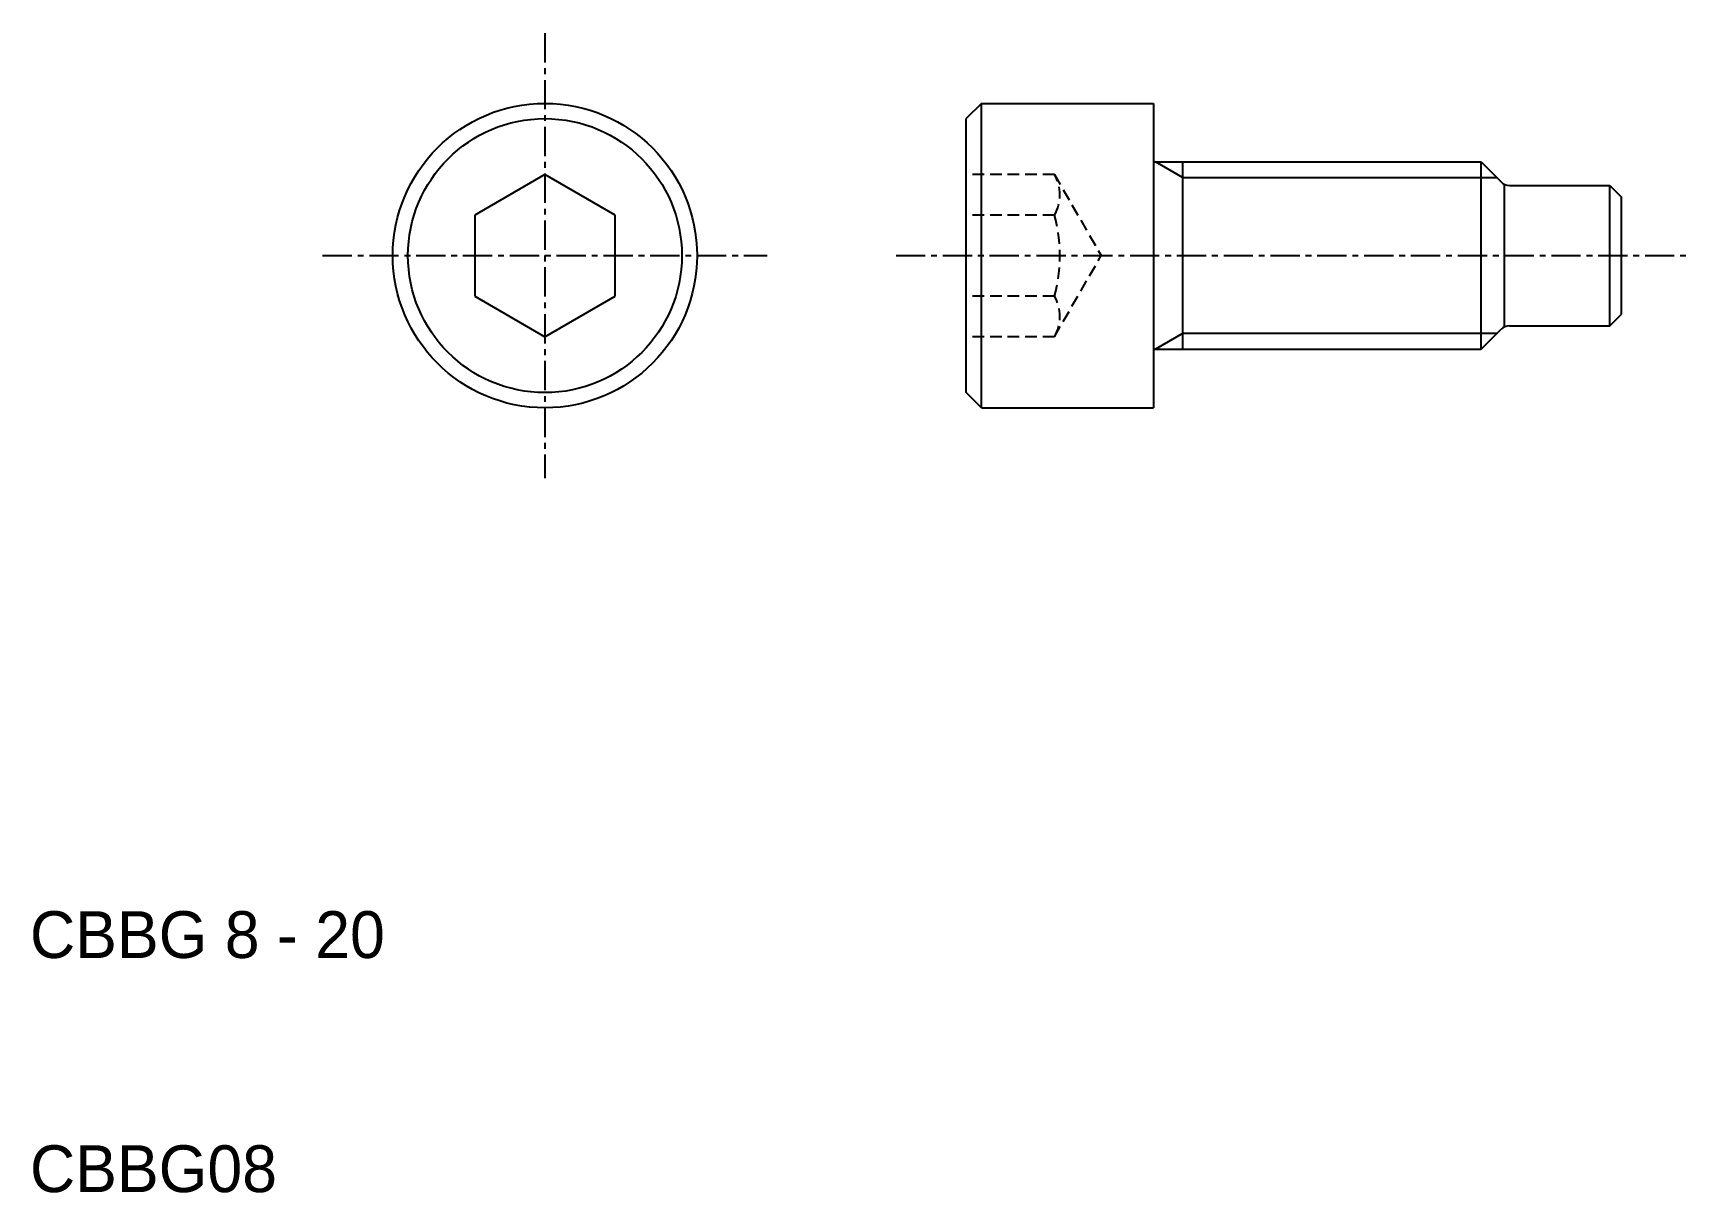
# Model space of a CAD drawing. Extents: x 57 to 127.8, y 153.2 to 202.7.
import ezdxf

# ---------------------------------------------------------------- set-up
doc = ezdxf.new("R2010")
doc.units = 0
doc.linetypes.add('CENTER', pattern=[2, 1.25, -0.25, 0.25, -0.25])
doc.linetypes.add('DASHED', pattern=[0.75, 0.5, -0.25])
doc.layers.get('0').update_dxf_attribs({"linetype": 'CONTINUOUS'})
doc.layers.add('CENTER', color=1, linetype='CENTER')

msp = doc.modelspace()

# ---------------------------------------------------------------- linework, layer by layer
at = {"color": 7, "linetype": 'CONTINUOUS'}
for p, q in [((97.472, 199.682), (96.822, 199.032)), ((97.472, 199.682), (104.822, 199.682)), ((97.472, 186.682), (97.472, 199.682)), ((104.822, 199.682), (104.822, 186.682)), ((96.822, 187.332), (96.822, 199.032)), ((104.822, 197.182), (118.822, 197.182)), ((106.072, 189.182), (106.072, 197.182)), ((118.822, 189.182), (118.822, 197.182)), ((118.822, 197.182), (119.676, 196.328)), ((78.822, 196.646), (75.822, 194.914)), ((81.822, 194.914), (78.822, 196.646)), ((119.822, 190.137), (119.822, 196.227)), ((120.029, 196.182), (124.322, 196.182)), ((124.322, 190.182), (124.322, 196.182)), ((124.322, 196.182), (124.822, 195.682)), ((124.822, 190.682), (124.822, 195.682)), ((75.822, 194.914), (75.822, 191.45)), ((81.822, 191.45), (81.822, 194.914)), ((75.822, 191.45), (78.822, 189.718)), ((78.822, 189.718), (81.822, 191.45)), ((124.322, 190.182), (124.822, 190.682)), ((118.822, 189.182), (119.676, 190.035)), ((120.029, 190.182), (124.322, 190.182)), ((104.822, 189.182), (118.822, 189.182)), ((97.472, 186.682), (96.822, 187.332)), ((97.472, 186.682), (104.822, 186.682))]:
    msp.add_line(p, q, dxfattribs=at)
at = {"color": 3, "linetype": 'CONTINUOUS'}
for p, q in [((106.094, 196.5), (104.912, 197.182)), ((119.499, 196.505), (106.072, 196.505)), ((106.094, 189.864), (104.912, 189.182)), ((119.499, 189.858), (106.072, 189.858))]:
    msp.add_line(p, q, dxfattribs=at)
at = {"color": 3, "linetype": 'DASHED'}
for p, q in [((100.59, 196.646), (96.822, 196.646)), ((100.59, 196.646), (102.59, 193.182)), ((100.59, 194.914), (96.822, 194.914)), ((100.59, 189.718), (102.59, 193.182)), ((100.59, 191.45), (96.822, 191.45)), ((100.59, 189.718), (96.822, 189.718))]:
    msp.add_line(p, q, dxfattribs=at)
at = {"color": 7, "linetype": 'CONTINUOUS'}
msp.add_circle((78.822, 193.182), 6.5, dxfattribs=at)
at = {"color": 3, "linetype": 'CONTINUOUS'}
msp.add_circle((78.822, 193.182), 5.85, dxfattribs=at)
at = {"color": 3, "linetype": 'DASHED'}
for centre, radius, start, end in [((99.09, 195.78), 1.732, 330, 30), ((94.242, 193.182), 6.58, 344.73852, 15.26148), ((99.09, 190.584), 1.732, 330, 30)]:
    msp.add_arc(centre, radius, start, end, dxfattribs=at)
at = {"color": 7, "linetype": 'CONTINUOUS'}
for centre, start, end in [((120.029, 196.682), 225, 270), ((120.029, 189.682), 90, 135)]:
    msp.add_arc(centre, 0.5, start, end, dxfattribs=at)
at = {"layer": 'CENTER', "color": 1, "linetype": 'CENTER'}
for p, q in [((78.822, 202.682), (78.822, 183.682)), ((69.322, 193.182), (88.322, 193.182)), ((93.822, 193.182), (127.822, 193.182))]:
    msp.add_line(p, q, dxfattribs=at)

# ---------------------------------------------------------------- texts
at = {"color": 7, "linetype": 'CONTINUOUS'}
for s, p in [('CBBG 8 - 20', (56.822, 163.182)), ('CBBG08', (56.822, 153.182))]:
    msp.add_text(s, height=2, dxfattribs=at).set_placement(p)

doc.saveas('drawing.dxf')
